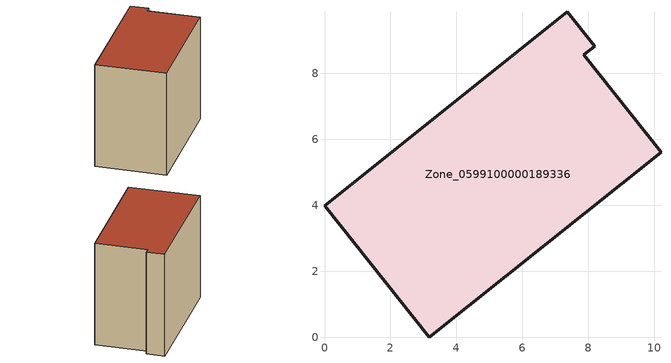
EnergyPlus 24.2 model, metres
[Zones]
Zone_0599100000189336
 floor ground (C_G): 0,3.99 7.36,9.86 8.19,8.82 7.86,8.56 10.2,5.61 3.17,0 z0
 wall outside (C_F): 3.17,0 10.2,5.61 7.86,8.56 8.19,8.82 7.36,9.86 0,3.99 3.17,0 z0:7.78
 roof outside (C_R): 7.36,9.86 0,3.99 3.17,0 10.2,5.61 7.86,8.56 8.19,8.82 z7.78
[BUILDING]
Pand.0599100000189336: North Axis=0; Terrain=City; Loads Convergence Tolerance Value=0.04; Temperature Convergence Tolerance Value=0.4; Solar Distribution=FullExterior; Maximum Number of Warmup Days=25; Minimum Number of Warmup Days=1
[Site:Location]
Rotterdam.The.Hague.AP_ZH_NLD Design_Conditions: Latitude=51.96; Longitude=4.45; Time Zone=1; Elevation=-4.5
[SITE:GROUNDTEMPERATURE:BUILDINGSURFACE]
18, 18, 18, 18, 18, 18, 18, 18, 18, 18, 18, 18
[MATERIAL] Thermal Absorptance=0.9; Solar Absorptance=0.7; Visible Absorptance=0.7
Name | Roughness | Thickness | Conductivity | Density | Specific Heat
G.TI.1975-1991 | MediumSmooth | 0.15 | 0.288461 | 540 | 1210
F.TI.1975-1991 | Rough | 0.3 | 0.230769 | 1920 | 840
R.TI.1975-1991 | MediumRough | 0.2 | 0.153846 | 1500 | 1000
[CONSTRUCTION]
C_G: G.TI.1975-1991
C_F: F.TI.1975-1991
C_R: R.TI.1975-1991
[ZONE]
Zone_0599100000189336: Type=1; Multiplier=1; Ceiling Height=Autocalculate; Volume=Autocalculate; Floor Area=autocalculate; Part of Total Floor Area=Yes
[ZONEINFILTRATION:DESIGNFLOWRATE]
Infil_Zone_0599100000189336: Zone or ZoneList or Space or SpaceList=Zone_0599100000189336; Schedule=AlwaysOn; Design Flow Rate Calculation Method=Flow/Area; Flow Rate per Floor Area=0.003; Constant Term Coefficient=1; Temperature Term Coefficient=0; Velocity Term Coefficient=0; Velocity Squared Term Coefficient=0
[HVACTEMPLATE:ZONE:IDEALLOADSAIRSYSTEM]
Zone_0599100000189336: Maximum Heating Supply Air Temperature=50; Minimum Cooling Supply Air Temperature=13; Maximum Heating Supply Air Humidity Ratio=0.0156; Minimum Cooling Supply Air Humidity Ratio=0.0077; Heating Limit=NoLimit; Cooling Limit=NoLimit; Dehumidification Control Type=ConstantSensibleHeatRatio; Cooling Sensible Heat Ratio=0.7; Dehumidification Setpoint=60; Humidification Control Type=None; Humidification Setpoint=30; Outdoor Air Method=None; Outdoor Air Flow Rate per Person=0.00944; Outdoor Air Flow Rate per Zone Floor Area=0; Outdoor Air Flow Rate per Zone=0; Demand Controlled Ventilation Type=None; Outdoor Air Economizer Type=NoEconomizer; Heat Recovery Type=None; Sensible Heat Recovery Effectiveness=0.7; Latent Heat Recovery Effectiveness=0.65
[ZONECONTROL:THERMOSTAT]
ThermostatControl_Zone_0599100000189336: Zone or ZoneList=Zone_0599100000189336; Control Type Schedule=DualSetpointControlType; Control 1=Thermostat_Zone_0599100000189336; Temperature Difference Between Cutout And Setpoint=0
[THERMOSTATSETPOINT:DUALSETPOINT]
Thermostat_Zone_0599100000189336: Heating Setpoint Temperature Schedule=HeatingSetpoint_Zone_0599100000189336; Cooling Setpoint Temperature Schedule=CoolingSetpoint_Zone_0599100000189336
[SCHEDULE:COMPACT]
HeatingSetpoint_Zone_0599100000189336: Through: 12/31, For: AllDays, Until: 24:00, 21
CoolingSetpoint_Zone_0599100000189336: Through: 12/31, For: AllDays, Until: 24:00, 24
DualSetpointControlType: Through: 12/31, For: AllDays, Until: 24:00, 4
AlwaysOn: Through: 12/31, For: AllDays, Until: 24:00, 1
